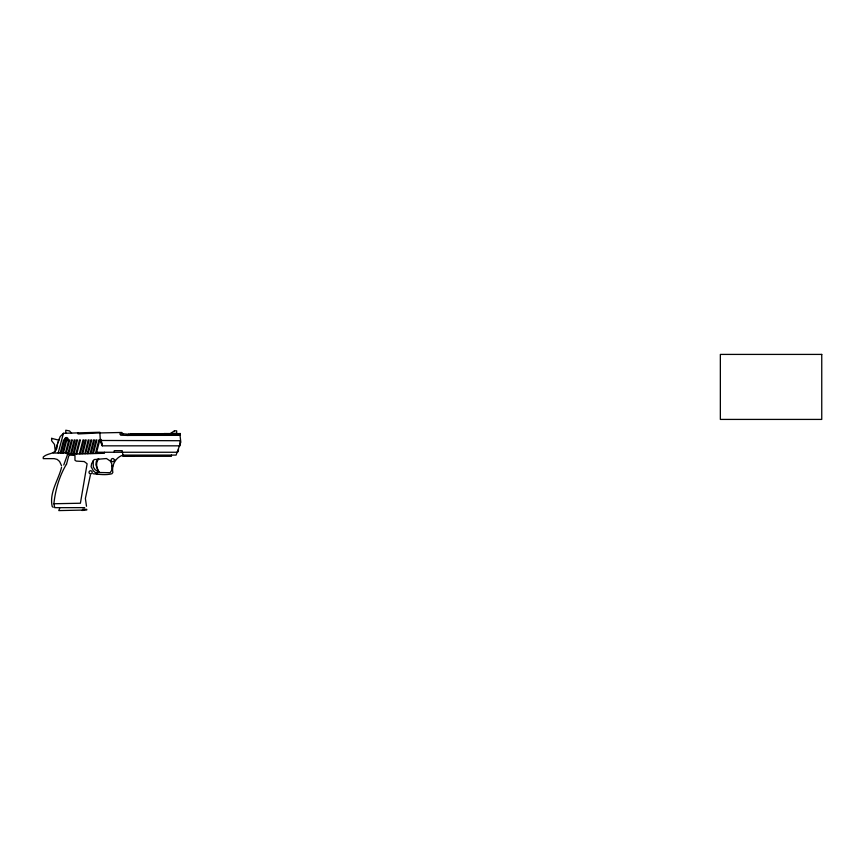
<?xml version="1.0" encoding="UTF-8"?>
<svg xmlns="http://www.w3.org/2000/svg" width="865" height="865" viewBox="0 0 865 865"><rect width="100%" height="100%" fill="white"/><g stroke="black" fill="none" stroke-linecap="round" stroke-linejoin="round"><path stroke-width="1.3" d="M99.54 432.954L121.749 432.468L123.014 433.787L119.802 433.884L120.754 435.203L127.069 435.419L180.017 435.355L180.828 442.166L176.092 455.098L123.122 455.109C115.791 457.163 111.412 465.121 112.839 472.474L111.92 473.761C105.735 475.393 99.334 474.323 93.117 473.761M180.017 434.403L180.061 433.387L180.017 435.355M84.64 507.636L59.966 507.668L58.777 510.588L86.77 510.004M128.68 434.057L180.017 434.111M66.443 464.494L68.767 455.779L70.206 455.12L74.963 455.466L74.963 460.245L76.304 461.11L84.219 461.542L87.116 463.759L80.402 503.235L53.89 503.744C55.338 490.001 59.371 475.923 66.475 464.148M82.835 453.649L86.208 439.95L85.3 439.939L81.948 453.671M84.867 453.617L88.187 439.939L89.106 439.95L85.613 453.606M130.474 434.241L130.507 433.549M71.579 453.974L75.071 439.95L74.163 439.939L70.541 454.039M73.19 453.865L76.596 439.939L77.515 439.95L74.066 453.801M61.556 467.316C58.377 480.313 49.046 492.585 52.224 506.555L53.241 507.301M90.111 453.53L93.571 439.939L94.48 439.95L90.944 453.519M92.555 453.487L96.015 439.939L96.923 439.95L93.398 453.476M60.215 452.99L63.567 439.939L64.475 439.95L61.08 452.99M62.55 452.968L65.772 440.393L66.8 439.95L65.891 439.939M67.773 454.222L71.438 439.939L72.346 439.95L68.649 454.168M75.947 453.768L79.493 439.939L80.413 439.95L76.812 453.757M79.439 453.714L82.975 439.939L83.883 439.95L80.304 453.693M95.442 453.444L98.902 439.939L99.821 439.95L96.307 453.433M63.415 452.957L66.681 440.393L65.61 441.042M65.448 452.946L68.778 439.939L69.697 439.95L66.313 452.936M58.193 453.011L63.448 433.3L99.843 432.251L100.383 441.474L102.275 445.832L179.963 445.832L179.942 440.718L101 440.469L102.275 445.832L101.086 439.388M63.761 464.992L68.119 452.871M57.382 444.188C57.263 455.66 48.97 451.8 43.25 457.044L43.25 458.634L54.16 458.634L57.177 459.401L59.566 461.445L61.556 465.727M57.793 442.977L59.025 439.355L57.836 439.917L51.619 438.371L51.619 440.728L54.484 444.394L55.187 450.665L60.128 436.652L63.448 433.3M84.456 510.296L84.824 509.334L83.343 510.437L82.77 509.334L86.781 509.334M96.61 452.254L177.476 452.254L178.298 450.114M177.476 452.254L178.579 449.822M83.343 510.437L83.84 509.334M90.36 475.177L85.376 498.435L86.5 506.241M82.143 510.588L82.77 509.334M96.08 472.452L110.104 472.712L111.78 470.192L111.78 463.824L110.309 461.067L106.492 458.536L94.112 459.575L91.636 463.597L91.106 466.732L93.377 470.874L97.702 474.474M163.95 434.273L163.972 433.549L180.017 433.625M98.74 458.861C95.258 462.613 96.48 468.214 99.194 472.02L95.161 469.738L93.377 467.132L93.096 460.786M98.048 458.969L96.275 461.607L95.874 464.764L98.437 471.814M162.047 434.262L162.047 433.549M55.187 451.617L53.176 453.065L67.686 452.925M127.069 435.419L128.69 435.376M67.243 454.266L104.395 453.292L104.395 452.254M99.929 432.9L78.055 433.938L78.055 433.008M134.356 456.179L123.122 456.309L122.203 450.665L114.256 450.665L114.256 452.254M123.014 433.787L128.69 434.252M130.474 433.765L162.155 433.679M134.356 456.277L123.122 456.309L171.421 456.309L171.421 455.098M111.78 466.116L112.839 466.116M59.966 507.668L54.755 507.668L53.89 503.744M99.518 440.469L100.264 440.469M51.619 438.371L52.451 438.609M71.59 433.3L69.546 430.943L65.783 430.229L65.783 433.3M114.742 459.596A1.589 1.589 0 0 1 114.591 460.796M87.689 452.254L87.408 453.574L88.219 453.53L91.755 439.95L90.847 439.939L87.689 452.254M65.697 438.09L65.318 438.501L67.546 439.809L65.697 438.09M174.471 430.835L170.535 433.408L176.687 433.397L176.665 430.824L174.471 430.835M821.75 354.412L720.35 354.412L720.35 419.417L821.75 419.417L821.75 354.412M65.243 440.447A1.698 1.698 0 0 0 68.076 439.647A1.698 1.698 0 0 0 65.967 437.593A1.698 1.698 0 0 0 65.243 440.447M111.899 461.499A1.589 1.589 0 0 0 114.277 460.126A1.589 1.589 0 0 0 111.899 458.742A1.589 1.589 0 0 0 111.899 461.499M89.592 473.555A1.589 1.589 0 0 0 92.177 472.593A1.589 1.589 0 0 0 90.047 470.841A1.589 1.589 0 0 0 89.592 473.555"/></g></svg>
